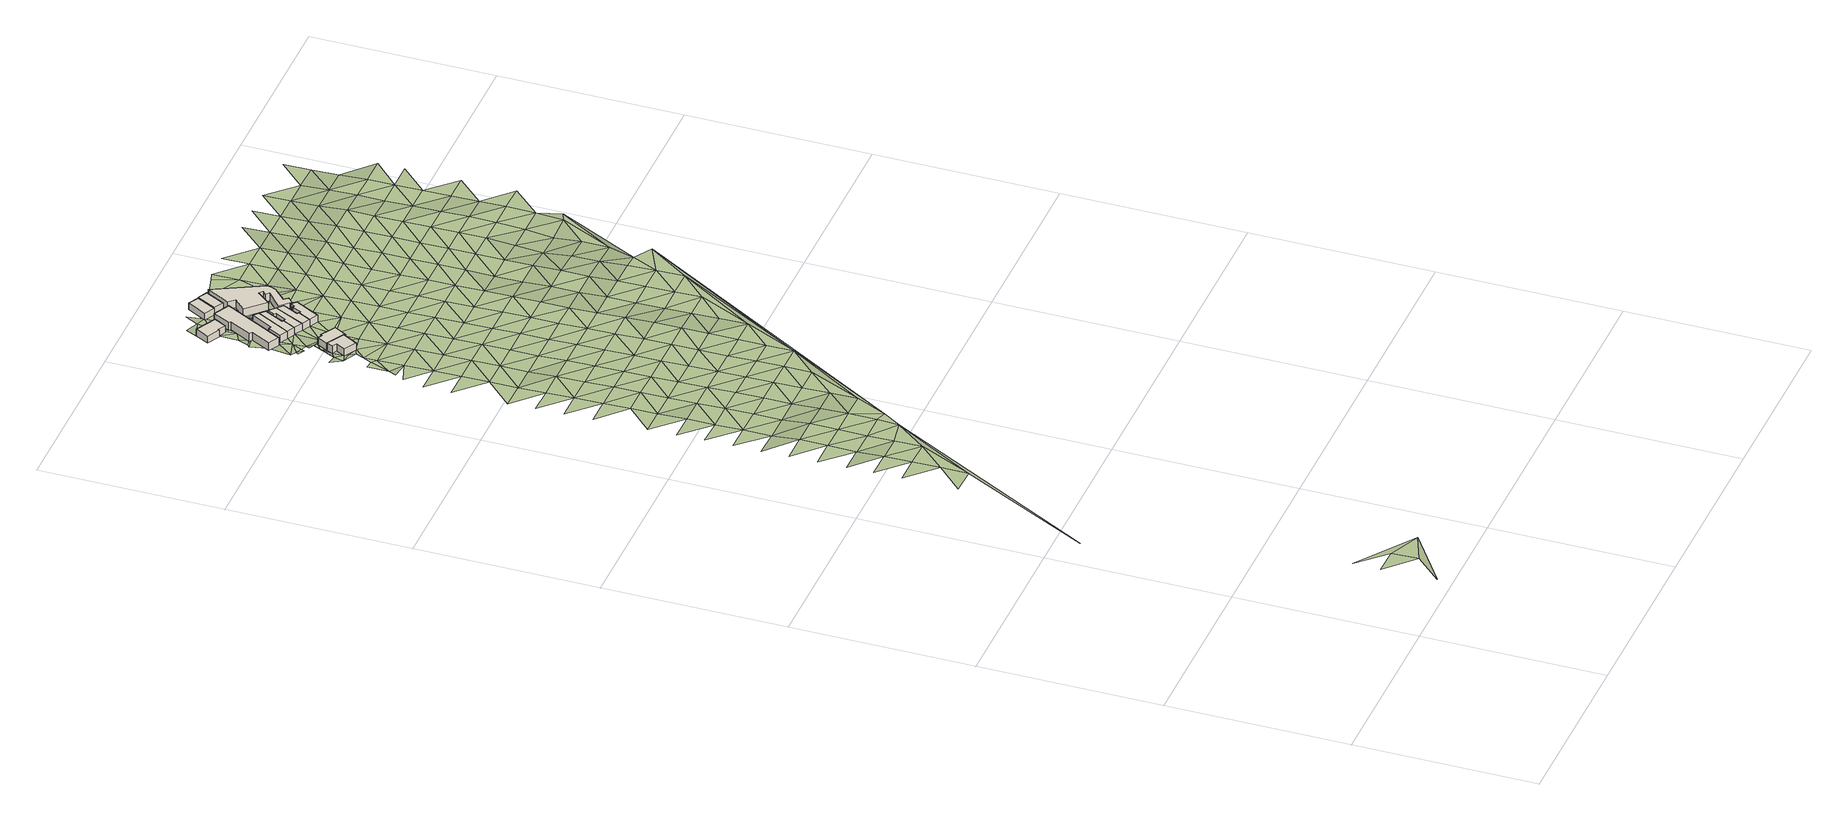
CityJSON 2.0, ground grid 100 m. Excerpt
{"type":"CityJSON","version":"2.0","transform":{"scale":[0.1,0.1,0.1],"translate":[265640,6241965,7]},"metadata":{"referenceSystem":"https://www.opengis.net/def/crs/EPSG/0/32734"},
"CityObjects":{
"building1":{"type":"Building","attributes":{"address":"12 Chatham Road Salt River Cape Town","building":"house","building:levels":"1","footprint":{"type":"Polygon"},"plus_code":"CFX7XRX2+XFR","ground_height":12.63,"building_height":4.1,"roof_height":16.73},"geometry":[{"type":"Solid","lod":"1","boundaries":[[[[0,1,2,3,4,5]],[[1,6,7,3,2]],[[6,8,9,7]],[[8,10,11,9]],[[10,12,13,11]],[[12,0,5,4,13]],[[4,3,7,9,11,13]],[[12,10,8,6,1,0]]]]}]},
"building2":{"type":"Building","attributes":{"address":"70 Tennyson Street Salt River Cape Town","building":"house","building:levels":"1","footprint":{"type":"Polygon"},"plus_code":"CFXGXQXC+X9R","ground_height":12.08,"building_height":4.1,"roof_height":16.18},"geometry":[{"type":"Solid","lod":"1","boundaries":[[[[14,15,5,2]],[[15,16,17,5]],[[16,18,19,17]],[[18,20,21,19]],[[20,22,23,21]],[[22,24,25,23]],[[24,14,2,25]],[[2,5,17,19,21,23,25]],[[24,22,20,18,16,15,14]]]]}]},
"building3":{"type":"Building","attributes":{"address":"9 Kingsley Road Salt River Cape Town","building":"house","building:levels":"1","footprint":{"type":"Polygon"},"plus_code":"CCXRXRXC+X4W","ground_height":10.97,"building_height":4.1,"roof_height":15.07},"geometry":[{"type":"Solid","lod":"1","boundaries":[[[[26,27,28,29]],[[27,30,31,28]],[[30,32,33,31]],[[32,34,35,33]],[[34,36,37,35]],[[36,26,29,37]],[[29,28,31,33,35,37]],[[36,34,32,30,27,26]]]]}]},
"building4":{"type":"Building","attributes":{"address":"43 Tennyson Street Salt River Cape Town","building":"house","building:levels":"1","footprint":{"type":"Polygon"},"plus_code":"CFX7XVXM+XHX","ground_height":11.53,"building_height":4.1,"roof_height":15.63},"geometry":[{"type":"Solid","lod":"1","boundaries":[[[[38,39,40,41]],[[39,42,43,40]],[[42,44,45,43]],[[44,46,47,45]],[[46,48,49,47]],[[48,50,51,49]],[[50,52,53,51]],[[52,38,41,53]],[[41,40,43,45,47,49,51,53]],[[52,50,48,46,44,42,39,38]]]]}]},
"building5":{"type":"Building","attributes":{"address":"45 Tennyson Street Salt River Cape Town","building":"house","building:levels":"1","footprint":{"type":"Polygon"},"plus_code":"CFXHX8X4+X7V","ground_height":11.83,"building_height":4.1,"roof_height":15.93},"geometry":[{"type":"Solid","lod":"1","boundaries":[[[[54,55,56,57]],[[55,58,59,56]],[[58,60,61,59]],[[60,62,63,61]],[[62,64,65,63]],[[64,54,57,65]],[[57,56,59,61,63,65]],[[64,62,60,58,55,54]]]]}]},
"building6":{"type":"Building","attributes":{"address":"47 Tennyson Street Salt River Cape Town","building":"house","building:levels":"1","footprint":{"type":"Polygon"},"plus_code":"CFXMXMXH+X5X","ground_height":11.83,"building_height":4.1,"roof_height":15.93},"geometry":[{"type":"Solid","lod":"1","boundaries":[[[[55,54,57,56]],[[54,66,67,57]],[[66,68,69,67]],[[68,70,71,69]],[[70,72,73,71]],[[72,55,56,73]],[[56,57,67,69,71,73]],[[72,70,68,66,54,55]]]]}]},
"building7":{"type":"Building","attributes":{"address":"49 Tennyson Street Salt River Cape Town","building":"house","building:levels":"1","footprint":{"type":"Polygon"},"plus_code":"CFXWXVX2+X9V","ground_height":11.83,"building_height":4.1,"roof_height":15.93},"geometry":[{"type":"Solid","lod":"1","boundaries":[[[[74,75,76,67]],[[75,77,78,76]],[[77,79,80,78]],[[79,81,82,80]],[[81,83,84,82]],[[83,85,86,84]],[[85,87,69,86]],[[87,74,67,69]],[[67,76,78,80,82,84,86,69]],[[87,85,83,81,79,77,75,74]]]]}]},
"building8":{"type":"Building","attributes":{"address":"51 Tennyson Street Salt River Cape Town","building":"house","building:levels":"1","footprint":{"type":"Polygon"},"plus_code":"CGX3XQXQ+XVW","ground_height":11.83,"building_height":4.1,"roof_height":15.93},"geometry":[{"type":"Solid","lod":"1","boundaries":[[[[88,89,90,76]],[[89,91,92,93,90]],[[91,94,95,96,93,92]],[[94,97,98,96,95]],[[97,99,78,98]],[[99,88,76,78]],[[76,90,93,96,98,78]],[[99,97,94,91,89,88]]]]}]},
"building9":{"type":"Building","attributes":{"address":"53 Tennyson Street Salt River Cape Town","building":"house","building:levels":"1","footprint":{"type":"Polygon"},"plus_code":"CGX6X4X7+XMV","ground_height":11.7,"building_height":4.1,"roof_height":15.8},"geometry":[{"type":"Solid","lod":"1","boundaries":[[[[89,100,101,102]],[[100,103,104,101]],[[103,105,106,104]],[[105,107,108,106]],[[107,109,110,108]],[[109,111,112,110]],[[111,91,92,112]],[[91,89,102,92]],[[102,101,104,106,108,110,112,92]],[[91,111,109,107,105,103,100,89]]]]}]},
"building10":{"type":"Building","attributes":{"address":"373 Lower Main Road Salt River Cape Town","building":"house","building:levels":"1","footprint":{"type":"Polygon"},"plus_code":"CFXMXWX7+XVR","ground_height":10.41,"building_height":4.1,"roof_height":14.51},"geometry":[{"type":"Solid","lod":"1","boundaries":[[[[113,114,115,116]],[[114,117,118,115]],[[117,119,120,118]],[[119,113,116,120]],[[116,115,118,120]],[[119,117,114,113]]]]}]},
"building11":{"type":"Building","attributes":{"address":"371 Lower Main Road Salt River Cape Town","building":"house","building:levels":"1","footprint":{"type":"Polygon"},"plus_code":"CFXXX8XH+XFW","ground_height":10.86,"building_height":4.1,"roof_height":14.96},"geometry":[{"type":"Solid","lod":"1","boundaries":[[[[121,122,120,123,124,116]],[[122,125,126,123,120]],[[125,127,128,126]],[[127,121,116,124,128]],[[124,123,126,128]],[[127,125,122,121]]]]}]},
"building12":{"type":"Building","attributes":{"address":"369 Lower Main Road Salt River Cape Town","building":"commercial","building:levels":"1","footprint":{"type":"Polygon"},"plus_code":"CGXCXVXW+XJW","ground_height":10.93,"building_height":4.1,"roof_height":15.03},"geometry":[{"type":"Solid","lod":"1","boundaries":[[[[129,130,131,132]],[[130,133,134,131]],[[133,135,136,134]],[[135,137,138,136]],[[137,139,140,138]],[[139,141,142,140]],[[141,143,144,142]],[[143,145,146,144]],[[145,147,148,146]],[[147,149,150,148]],[[149,151,152,150]],[[151,153,154,152]],[[153,155,156,154]],[[155,157,158,156]],[[157,159,160,158]],[[159,161,162,160]],[[161,129,132,162]],[[132,131,134,136,138,140,142,144,146,148,150,152,154,156,158,160,162]],[[161,159,157,155,153,151,149,147,145,143,141,139,137,135,133,130,129]]]]}]},
"terrain1":{"type":"TINRelief","geometry":[{"type":"CompositeSurface","lod":"1","boundaries":[[[163,164,165]],[[166,167,165]],[[167,168,163]],[[163,165,167]],[[169,170,171]],[[172,173,169]],[[174,175,172]],[[176,177,174]],[[169,178,172]],[[176,179,180]],[[174,172,178]],[[174,178,176]],[[179,181,182]],[[179,176,183]],[[181,184,185]],[[178,183,176]],[[178,169,171]],[[181,179,186]],[[184,187,188]],[[183,186,179]],[[184,181,189]],[[187,190,191]],[[181,186,189]],[[183,178,171]],[[187,184,192]],[[190,193,194]],[[186,183,171]],[[189,192,184]],[[190,187,195]],[[193,196,197]],[[186,198,189]],[[192,195,187]],[[186,171,198]],[[196,199,200]],[[190,201,193]],[[192,189,202]],[[190,195,203]],[[189,198,202]],[[204,200,199]],[[190,203,201]],[[205,196,193]],[[198,171,206]],[[195,192,207]],[[192,202,207]],[[206,202,198]],[[196,205,199]],[[208,204,209]],[[193,201,205]],[[195,210,203]],[[195,207,210]],[[211,212,209]],[[201,203,213]],[[204,199,214]],[[202,206,215]],[[199,205,216]],[[213,203,210]],[[209,204,214]],[[207,202,217]],[[211,218,219]],[[214,199,216]],[[205,201,220]],[[210,207,217]],[[201,213,221]],[[202,215,217]],[[209,222,211]],[[218,223,224]],[[220,216,205]],[[222,209,214]],[[201,221,220]],[[224,223,225]],[[213,210,226]],[[217,227,210]],[[218,211,228]],[[211,222,229]],[[226,221,213]],[[214,216,230]],[[226,210,227]],[[216,220,231]],[[218,228,223]],[[232,233,225]],[[211,229,228]],[[222,214,230]],[[230,216,231]],[[221,234,220]],[[235,217,215]],[[236,215,206]],[[237,232,238]],[[221,226,234]],[[222,239,229]],[[240,225,223]],[[217,235,227]],[[223,228,241]],[[242,231,220]],[[239,222,230]],[[223,241,240]],[[220,234,242]],[[243,244,238]],[[232,225,245]],[[229,246,228]],[[226,227,247]],[[248,243,249]],[[229,239,246]],[[238,232,245]],[[234,226,247]],[[230,231,250]],[[245,225,240]],[[247,227,235]],[[242,251,231]],[[249,252,253]],[[228,254,241]],[[243,255,249]],[[215,236,235]],[[255,252,249]],[[239,230,250]],[[254,228,246]],[[250,231,251]],[[234,256,242]],[[240,241,257]],[[238,258,243]],[[259,260,261]],[[245,262,238]],[[256,234,247]],[[255,263,252]],[[239,264,246]],[[241,254,257]],[[259,265,260]],[[258,255,243]],[[266,265,259]],[[264,239,250]],[[258,238,262]],[[259,267,266]],[[242,268,251]],[[260,265,6]],[[242,256,269]],[[270,245,240]],[[254,246,271]],[[247,235,236]],[[260,6,272]],[[263,273,267]],[[255,274,263]],[[240,257,275]],[[276,6,265]],[[266,273,265]],[[277,278,279]],[[266,267,273]],[[271,246,264]],[[242,269,268]],[[280,279,281]],[[272,282,260]],[[279,278,283]],[[1,272,6]],[[245,270,262]],[[256,247,236]],[[284,250,251]],[[280,285,286]],[[270,240,275]],[[255,258,274]],[[274,273,263]],[[254,287,257]],[[281,279,283]],[[280,281,285]],[[272,1,288]],[[250,284,264]],[[289,290,282]],[[283,289,281]],[[287,254,271]],[[284,251,268]],[[288,282,272]],[[291,286,292]],[[256,293,269]],[[294,291,292]],[[295,289,282]],[[275,257,296]],[[281,297,285]],[[258,262,298]],[[294,299,300]],[[295,282,288]],[[273,301,302]],[[262,270,303]],[[293,256,236]],[[304,273,274]],[[292,299,294]],[[301,273,304]],[[305,295,288]],[[297,281,306]],[[296,257,287]],[[74,281,289]],[[297,307,285]],[[271,264,308]],[[274,258,298]],[[268,269,309]],[[74,289,295]],[[264,284,310]],[[298,262,303]],[[311,300,299]],[[306,281,74]],[[275,312,270]],[[269,293,309]],[[311,313,300]],[[287,271,308]],[[301,304,18]],[[264,310,308]],[[312,275,296]],[[313,314,315]],[[295,18,316]],[[299,317,311]],[[311,314,313]],[[295,75,74]],[[274,318,304]],[[319,303,270]],[[284,268,320]],[[298,321,274]],[[268,309,322]],[[316,323,295]],[[311,324,314]],[[296,287,325]],[[323,75,295]],[[324,311,317]],[[270,312,319]],[[326,26,327]],[[26,328,329]],[[52,285,307]],[[58,307,330]],[[327,26,329]],[[304,318,18]],[[320,310,284]],[[293,236,331]],[[314,324,328]],[[274,321,318]],[[308,325,287]],[[320,268,322]],[[206,332,236]],[[18,333,316]],[[334,312,296]],[[309,293,331]],[[335,298,303]],[[319,336,303]],[[324,337,328]],[[100,323,316]],[[329,328,337]],[[87,338,339]],[[85,338,87]],[[327,329,340]],[[334,296,325]],[[58,52,307]],[[329,337,340]],[[341,308,310]],[[331,322,309]],[[298,335,321]],[[333,18,318]],[[310,320,342]],[[83,338,85]],[[339,338,343]],[[333,100,316]],[[335,303,336]],[[319,312,344]],[[81,338,83]],[[327,340,345]],[[343,338,81]],[[58,55,346]],[[308,341,325]],[[310,342,341]],[[344,312,334]],[[79,343,81]],[[340,337,347]],[[343,346,55]],[[318,321,348]],[[346,52,58]],[[109,349,350]],[[336,319,351]],[[320,322,352]],[[347,337,52]],[[350,111,109]],[[321,335,348]],[[322,331,353]],[[100,333,354]],[[355,52,346]],[[97,349,109]],[[343,356,346]],[[319,344,351]],[[356,343,79]],[[357,347,52]],[[355,346,356]],[[342,320,352]],[[334,325,358]],[[79,77,356]],[[100,354,103]],[[325,341,359]],[[352,322,353]],[[97,360,77]],[[357,361,347]],[[361,357,52]],[[318,362,333]],[[52,355,363]],[[105,109,107]],[[105,97,109]],[[318,348,364]],[[356,77,360]],[[361,52,365]],[[358,344,334]],[[97,366,360]],[[335,336,367]],[[366,97,105]],[[336,351,368]],[[358,325,359]],[[363,365,52]],[[342,369,341]],[[103,366,105]],[[318,364,362]],[[354,333,370]],[[236,371,331]],[[335,367,348]],[[369,342,352]],[[365,127,361]],[[367,336,368]],[[372,366,103]],[[360,373,356]],[[103,354,370]],[[351,344,374]],[[375,359,341]],[[353,331,376]],[[333,362,370]],[[344,358,377]],[[356,378,379]],[[373,378,356]],[[365,137,127]],[[380,364,348]],[[372,103,370]],[[375,341,369]],[[381,382,372]],[[374,368,351]],[[352,353,376]],[[374,344,377]],[[380,348,367]],[[379,378,383]],[[369,352,376]],[[358,359,384]],[[375,385,359]],[[381,372,386]],[[370,386,372]],[[362,364,387]],[[380,388,364]],[[377,358,384]],[[386,389,381]],[[368,390,367]],[[368,374,391]],[[384,359,385]],[[389,386,392]],[[375,369,393]],[[364,388,387]],[[370,362,394]],[[367,390,380]],[[376,393,369]],[[390,368,391]],[[395,392,396]],[[395,397,137]],[[371,376,331]],[[392,386,396]],[[377,398,374]],[[385,375,399]],[[387,394,362]],[[384,398,377]],[[400,386,370]],[[388,380,401]],[[397,402,137]],[[397,395,396]],[[375,393,399]],[[391,374,403]],[[401,380,390]],[[371,236,332]],[[370,394,400]],[[398,403,374]],[[386,404,396]],[[405,387,388]],[[406,384,385]],[[385,399,407]],[[376,371,393]],[[405,388,401]],[[408,402,397]],[[384,406,398]],[[390,391,409]],[[386,400,404]],[[403,410,391]],[[406,385,407]],[[397,396,411]],[[387,412,394]],[[399,393,413]],[[414,387,405]],[[409,391,410]],[[408,397,411]],[[401,390,415]],[[411,396,404]],[[416,403,398]],[[413,407,399]],[[413,393,371]],[[414,412,387]],[[398,406,417]],[[418,400,394]],[[415,390,409]],[[405,401,419]],[[403,416,410]],[[398,417,416]],[[394,412,418]],[[400,420,404]],[[406,407,421]],[[419,401,415]],[[407,413,422]],[[414,405,423]],[[421,417,406]],[[409,410,424]],[[400,418,420]],[[410,416,425]],[[421,407,422]],[[404,426,411]],[[423,405,419]],[[412,414,427]],[[424,410,425]],[[411,426,428]],[[429,415,409]],[[371,332,413]],[[426,404,420]],[[422,413,430]],[[416,417,431]],[[427,414,423]],[[417,421,432]],[[418,412,433]],[[422,430,421]],[[429,409,424]],[[434,419,415]],[[431,425,416]],[[417,432,431]],[[430,413,332]],[[412,427,433]],[[418,435,420]],[[434,415,429]],[[436,423,419]],[[421,430,437]],[[432,421,437]],[[425,438,424]],[[418,433,435]],[[425,431,439]],[[426,420,440]],[[436,419,434]],[[427,423,441]],[[438,425,439]],[[432,442,431]],[[443,429,424]],[[440,420,435]],[[441,423,436]],[[437,442,432]],[[444,433,427]],[[443,424,438]],[[445,434,429]],[[439,431,446]],[[447,426,440]],[[427,441,444]],[[446,431,442]],[[448,435,433]],[[445,429,443]],[[449,436,434]],[[439,450,438]],[[430,451,437]],[[433,444,448]],[[446,450,439]],[[440,435,452]],[[449,434,445]],[[436,453,441]],[[437,454,442]],[[438,455,443]],[[452,435,448]],[[455,438,450]],[[446,442,454]],[[453,436,449]],[[456,444,441]],[[443,457,445]],[[450,446,454]],[[458,440,452]],[[457,443,455]],[[441,453,456]],[[437,451,454]],[[444,459,448]],[[445,460,449]],[[455,450,461]],[[460,445,457]],[[444,456,459]],[[461,450,454]],[[448,462,452]],[[449,463,453]],[[464,457,455]],[[460,463,449]],[[462,448,459]],[[461,464,455]],[[461,454,451]],[[453,465,456]],[[460,457,466]],[[465,453,463]],[[467,452,462]],[[464,466,457]],[[456,468,459]],[[469,463,460]],[[465,468,456]],[[466,469,460]],[[459,470,462]],[[464,461,471]],[[459,468,470]],[[465,463,472]],[[466,464,471]],[[463,469,473]],[[462,474,467]],[[465,472,468]],[[470,474,462]],[[463,473,472]],[[469,466,475]],[[476,470,468]],[[473,469,475]],[[476,468,472]],[[470,477,474]],[[470,476,478]],[[479,472,473]],[[470,478,477]],[[476,472,480]],[[474,477,481]],[[480,478,476]]]}]}
},
"vertices":[
[516,5915,53],[421,5970,53],[421,5970,92],[421,5970,97],[516,5915,97],[516,5915,92],[402,5936,53],[402,5936,97],[429,5921,53],[429,5921,97],[400,5870,53],[400,5870,97],[469,5832,53],[469,5832,97],
[421,5970,51],[516,5915,51],[528,5909,51],[528,5909,92],[568,5979,51],[568,5979,92],[486,6026,51],[486,6026,92],[480,6016,51],[480,6016,92],[455,6030,51],[455,6030,92],
[332,6633,39],[292,6558,39],[292,6558,81],[332,6633,81],[362,6521,39],[362,6521,81],[365,6528,39],[365,6528,81],[408,6506,39],[408,6506,81],[444,6574,39],[444,6574,81],
[484,6592,39],[433,6496,39],[433,6496,86],[484,6592,86],[442,6491,39],[442,6491,86],[377,6368,39],[377,6368,86],[394,6359,39],[394,6359,86],[335,6248,39],[335,6248,86],[395,6217,39],[395,6217,86],[571,6547,39],[571,6547,86],
[458,6195,43],[558,6382,43],[558,6382,89],[458,6195,89],[531,6405,43],[531,6405,89],[463,6285,43],[463,6285,89],[450,6291,43],[450,6291,89],[411,6219,43],[411,6219,89],
[501,6172,43],[501,6172,89],[540,6245,43],[540,6245,89],[531,6249,43],[531,6249,89],[586,6355,43],[586,6355,89],
[501,6172,48],[546,6147,48],[546,6147,89],[631,6316,48],[631,6316,89],[595,6348,48],[595,6348,89],[574,6308,48],[574,6308,89],[584,6299,48],[584,6299,89],[550,6240,48],[550,6240,89],[540,6245,48],
[546,6147,47],[592,6124,47],[592,6124,89],[630,6195,47],[630,6195,88],[630,6195,89],[619,6201,47],[619,6201,88],[619,6201,89],[663,6287,47],[663,6287,89],[631,6316,47],
[642,6100,47],[642,6100,88],[592,6124,88],[716,6236,47],[716,6236,88],[689,6262,47],[689,6262,88],[677,6237,47],[677,6237,88],[664,6242,47],[664,6242,88],[641,6190,47],[641,6190,88],
[595,6719,34],[539,6749,34],[539,6749,75],[595,6719,75],[483,6642,34],[483,6642,75],[539,6612,34],[539,6612,75],
[595,6719,32],[539,6612,32],[539,6612,80],[595,6719,80],[591,6585,32],[591,6585,80],[647,6692,32],[647,6692,80],
[780,6367,32],[792,6376,32],[792,6376,80],[780,6367,80],[805,6406,32],[805,6406,80],[808,6428,32],[808,6428,80],[677,6694,32],[677,6694,80],[609,6565,32],[609,6565,80],[638,6534,32],[638,6534,80],[576,6472,32],[576,6472,80],[673,6375,32],[673,6375,80],[733,6445,32],[733,6445,80],[753,6429,32],[753,6429,80],[732,6412,32],[732,6412,80],[753,6395,32],[753,6395,80],[661,6317,32],[661,6317,80],[713,6262,32],[713,6262,80],[744,6289,32],[744,6289,80],[725,6314,32],[725,6314,80],
[414,300,175],[264,300,177],[414,150,181],[264,0,188],[582,219,179],[264,450,176],[414,2550,124],[7,1808,142],[713,3027,108],[414,2700,123],[264,2550,127],[414,2850,121],[264,2850,123],[414,3000,118],[264,3000,122],[565,2850,116],[414,3145,113],[264,3145,118],[414,3300,113],[264,3300,113],[565,3000,113],[414,3450,114],[264,3450,110],[565,3145,110],[414,3600,100],[264,3600,105],[565,3300,112],[414,3750,100],[264,3750,105],[565,3450,113],[414,3900,97],[264,3900,102],[565,3600,99],[414,4050,96],[264,4050,99],[715,3145,110],[414,4205,91],[264,4205,93],[565,3900,95],[715,3300,109],[565,3750,99],[414,4350,88],[565,4050,91],[776,3127,109],[715,3450,104],[264,4495,85],[414,4495,85],[715,3600,97],[414,4650,81],[264,4650,82],[715,3750,97],[565,4350,87],[865,3300,103],[565,4205,89],[865,3450,99],[414,4800,76],[264,4800,80],[715,4050,89],[715,3900,94],[565,4495,84],[414,4950,71],[264,4950,71],[414,5100,71],[865,3750,94],[865,3600,94],[565,4800,75],[565,4650,79],[715,4350,83],[715,4205,86],[414,5250,69],[264,5250,69],[865,3900,91],[1015,3600,90],[1165,3750,87],[264,5400,66],[414,5400,65],[715,4495,81],[565,5100,68],[565,4950,68],[865,4050,88],[414,5555,61],[295,5518,64],[565,5250,67],[715,4650,77],[1015,3750,90],[320,5567,64],[343,5610,61],[865,4350,81],[865,4205,84],[385,5722,59],[342,5727,59],[715,4800,73],[414,5700,59],[1015,3900,87],[715,4950,67],[565,5555,61],[356,5859,56],[368,5911,56],[317,5919,59],[565,5400,65],[410,5769,59],[865,4495,79],[400,5870,56],[414,5850,56],[434,5818,56],[1015,4205,82],[1015,4050,84],[715,5250,64],[865,4650,74],[414,6000,53],[469,5832,56],[565,5700,58],[715,5100,67],[429,5921,56],[345,6094,48],[380,6077,48],[353,6110,48],[321,6127,51],[414,6150,48],[436,6045,53],[389,6095,48],[1015,4350,81],[395,6217,48],[335,6248,51],[865,4800,72],[455,6030,53],[419,6080,48],[408,6060,53],[316,6345,51],[394,6359,48],[1165,3900,85],[328,6358,51],[486,6026,53],[865,4950,67],[411,6219,48],[715,5555,59],[377,6368,48],[360,6418,45],[528,5909,54],[516,5915,54],[715,5400,61],[565,5850,54],[480,6016,53],[458,6195,48],[450,6291,48],[1015,4650,75],[1165,4050,86],[1015,4495,80],[414,6445,45],[865,5100,67],[362,6521,45],[408,6506,45],[365,6528,40],[565,6000,51],[442,6491,45],[715,5850,55],[865,5250,64],[1165,4350,82],[715,5700,58],[1165,4205,84],[592,6124,48],[433,6496,45],[1015,4800,70],[366,6697,35],[431,6663,40],[444,6574,40],[414,6595,40],[463,6285,48],[1316,4050,80],[1795,4735,57],[715,6000,50],[1015,4950,66],[865,5555,56],[865,5400,60],[484,6592,40],[565,6295,48],[531,6249,48],[483,6642,40],[1165,4650,74],[1165,4495,81],[586,6355,48],[1015,5100,66],[472,6739,35],[565,6445,43],[539,6612,39],[865,5700,54],[619,6201,48],[630,6195,48],[1015,5250,63],[1316,4350,72],[1316,4205,76],[715,6150,47],[576,6472,43],[673,6375,39],[565,6595,39],[1165,4950,62],[1165,4800,68],[661,6317,47],[591,6585,39],[865,6000,51],[638,6534,39],[865,5850,54],[609,6565,39],[713,6262,47],[1015,5555,56],[1015,5400,59],[1316,4495,68],[865,6150,46],[1616,4495,66],[744,6289,47],[753,6395,39],[1165,5250,60],[1316,4650,64],[1466,4350,72],[1165,5100,62],[732,6412,39],[733,6445,39],[1015,5700,53],[780,6367,47],[725,6314,47],[753,6429,39],[1316,4950,55],[1316,4800,64],[865,6295,46],[1015,6000,48],[1015,5850,50],[792,6376,38],[1165,5555,52],[1165,5400,57],[805,6406,38],[1466,4495,68],[1015,6150,44],[808,6428,38],[865,6445,38],[865,6595,35],[1316,5100,55],[1466,4650,64],[1015,6295,44],[1165,5700,51],[823,6731,33],[1316,5250,48],[1015,6445,38],[1165,5850,48],[1466,4950,55],[1466,4800,64],[865,6745,33],[1316,5555,48],[1316,5400,47],[1015,6595,34],[1165,6150,46],[1616,4650,62],[1165,6000,46],[1316,5700,46],[1466,5250,48],[1466,5100,55],[1165,6295,46],[1316,5850,44],[1165,6445,39],[1616,4950,45],[1616,4800,59],[1316,6000,44],[1466,5555,48],[1466,5400,47],[1165,6595,33],[1316,6150,41],[1015,6745,32],[1466,5700,46],[1688,4795,59],[1616,5250,27],[1616,5100,45],[1316,6295,41],[1466,5850,44],[1316,6445,32],[1466,6000,44],[1766,4950,32],[1616,5555,44],[1616,5400,36],[1316,6595,27],[1466,6150,41],[1766,5100,32],[1616,5700,44],[1466,6295,41],[1616,5850,40],[1766,5250,19],[1316,6745,23],[1466,6445,32],[1616,6000,38],[1766,5400,36],[1962,5269,30],[1466,6595,27],[1616,6150,37],[1916,5250,30],[1766,5555,41],[1616,6295,37],[1766,5700,41],[1466,6745,23],[1616,6445,28],[1766,5850,38],[1916,5400,37],[1616,6595,21],[1766,6000,33],[1916,5555,37],[1766,6150,30],[1916,5700,34],[1616,6745,18],[1766,6295,30],[1916,5850,31],[1766,6445,24],[2067,5555,32],[1916,6150,27],[1916,6000,28],[1766,6595,17],[2067,5850,25],[1916,6295,27],[1916,6595,12],[1916,6445,17],[2067,6150,24],[2067,6295,24],[1916,6745,10]
]}
